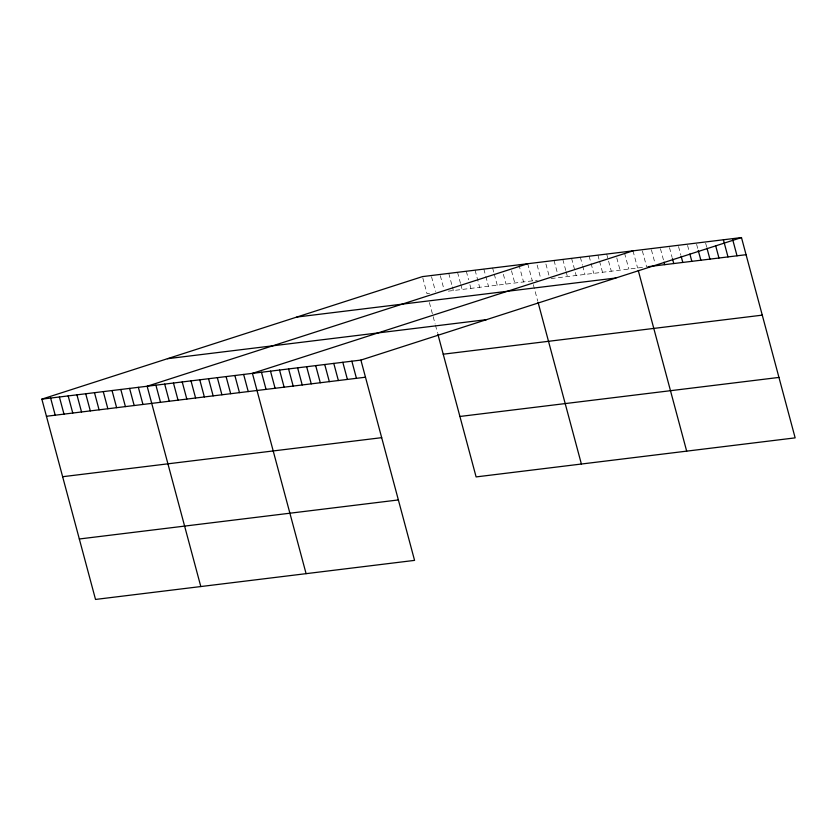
<?xml version="1.0" encoding="UTF-8"?>
<svg xmlns="http://www.w3.org/2000/svg" width="837" height="837" viewBox="0 0 837 837"><rect width="100%" height="100%" fill="white"/><g stroke="black" fill="none" stroke-linecap="round" stroke-linejoin="round"><path stroke-width="0.63" stroke-dasharray="4.18 3.14" d="M429.538 293.442L427.027 293.745L422.769 277.842M448.339 291.14L537.323 280.249M551.112 278.564L642.764 267.348M705.654 243.211L706.637 246.884M696.614 244.32L697.922 249.217M687.575 245.429L689.207 251.55M678.535 246.538L680.826 255.097M669.495 247.637L672.111 257.43M660.456 248.746L663.731 260.987M651.416 249.855L655.015 263.32M642.377 250.964L646.635 266.867M633.002 250.838L637.595 267.976M624.559 253.14L628.828 269.054M616.775 257.89L620.05 270.121M606.689 254.061L611.272 271.198M597.911 255.139L599.219 260.035M599.554 261.259L602.504 272.276M589.133 256.216L590.776 262.337M591.11 263.55L593.726 273.343M580.365 257.283L582.332 264.628M582.657 265.852L584.958 274.421M571.587 258.361L576.18 275.499M562.82 259.439L565.77 270.445M566.094 271.669L567.413 276.566M554.042 260.506L557.327 272.747M545.923 264.032L549.208 276.273M537.155 265.099L540.754 278.564M527.718 263.728L532.311 280.866M533.326 284.643L537.71 301.006M518.95 264.806L523.543 281.933M511.491 270.769L514.765 283.011M503.372 274.295L505.987 284.088M492.627 268.028L493.935 272.925M494.269 274.149L497.22 285.155M483.849 269.095L485.491 275.216M485.826 276.44L488.442 286.233M475.081 270.173L479.674 287.311M466.303 271.251L468.605 279.809M469.913 284.706L470.896 288.378M457.536 272.318L460.486 283.335M460.81 284.559L462.129 289.456M448.758 273.396L452.043 285.637M452.367 286.861L453.351 290.533M440.314 275.697L443.924 289.152M431.536 276.765L435.47 291.454M429.391 302.565L435.125 323.971M435.46 325.227L437.489 332.791"/><path stroke-width="1.26" d="M41.85 399.134L360.893 360.088L414.566 560.382L95.523 599.438L41.85 399.134L422.434 276.618L741.477 237.562L795.15 437.866L476.107 476.912L437.824 334.047M527.718 263.728L147.134 386.244L200.807 586.549M633.002 250.838L252.418 373.365L306.091 573.659M360.893 360.088L741.477 237.562M647.932 266.71L746.07 254.699M296.842 317.045L615.886 277.999M167.442 358.707L486.485 319.65M443.223 354.197L762.266 315.141M46.443 416.271L365.487 377.215M459.911 416.47L778.954 377.424M62.639 476.713L381.682 437.667M79.327 538.986L398.37 499.94M732.773 239.895L737.031 255.808M723.398 239.78L727.991 256.917M715.677 245.785L718.952 258.016M706.962 248.108L709.912 259.125M698.246 250.441L700.872 260.234M689.866 253.998L691.833 261.343M681.151 256.321L682.793 262.441M672.446 258.654L673.754 263.55M664.055 262.211L664.714 264.659M638.275 270.497L686.675 451.143M538.045 302.272L581.391 464.033M351.854 361.186L356.447 378.324M342.814 362.295L347.407 379.433M333.775 363.404L338.368 380.542M324.735 364.513L329.328 381.641M315.695 365.612L320.289 382.75M306.656 366.721L311.249 383.859M297.616 367.83L302.209 384.968M288.577 368.939L293.17 386.066M279.537 370.038L284.13 387.175M270.497 371.147L275.091 388.284M261.458 372.256L266.051 389.393M243.64 374.432L248.233 391.57M234.873 375.51L239.466 392.647M226.095 376.587L230.688 393.714M217.327 377.654L221.91 394.792M208.549 378.732L213.142 395.87M199.771 379.81L204.364 396.937M191.003 380.877L195.596 398.014M182.225 381.954L186.818 399.082M173.458 383.022L178.04 400.159M164.68 384.099L169.273 401.237M155.912 385.177L160.495 402.304M138.356 387.322L142.949 404.459M129.589 388.399L134.182 405.526M120.81 389.467L125.404 406.604M112.043 390.544L116.625 407.682M103.265 391.622L107.858 408.749M94.487 392.689L99.08 409.827M85.719 393.767L90.312 410.894M76.941 394.844L81.534 411.971M68.174 395.911L72.767 413.049M59.396 396.989L63.989 414.116M50.628 398.056L55.211 415.194"/></g></svg>
